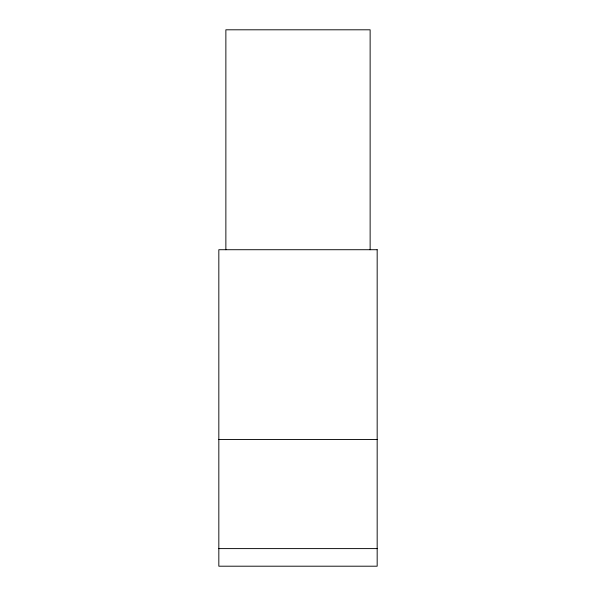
<?xml version="1.0" encoding="UTF-8"?>
<svg xmlns="http://www.w3.org/2000/svg" width="596" height="596" viewBox="0 0 596 596"><rect width="100%" height="100%" fill="white"/><g stroke="black" fill="none" stroke-linecap="round" stroke-linejoin="round"><path stroke-width="0.89" d="M218.829 439.528L377.171 439.528M218.829 548.603L377.171 548.603M370.131 249.717L370.131 29.8L225.869 29.8L225.869 249.717M377.171 249.717L218.829 249.717L218.829 566.2L377.171 566.2L377.171 249.717"/></g></svg>
